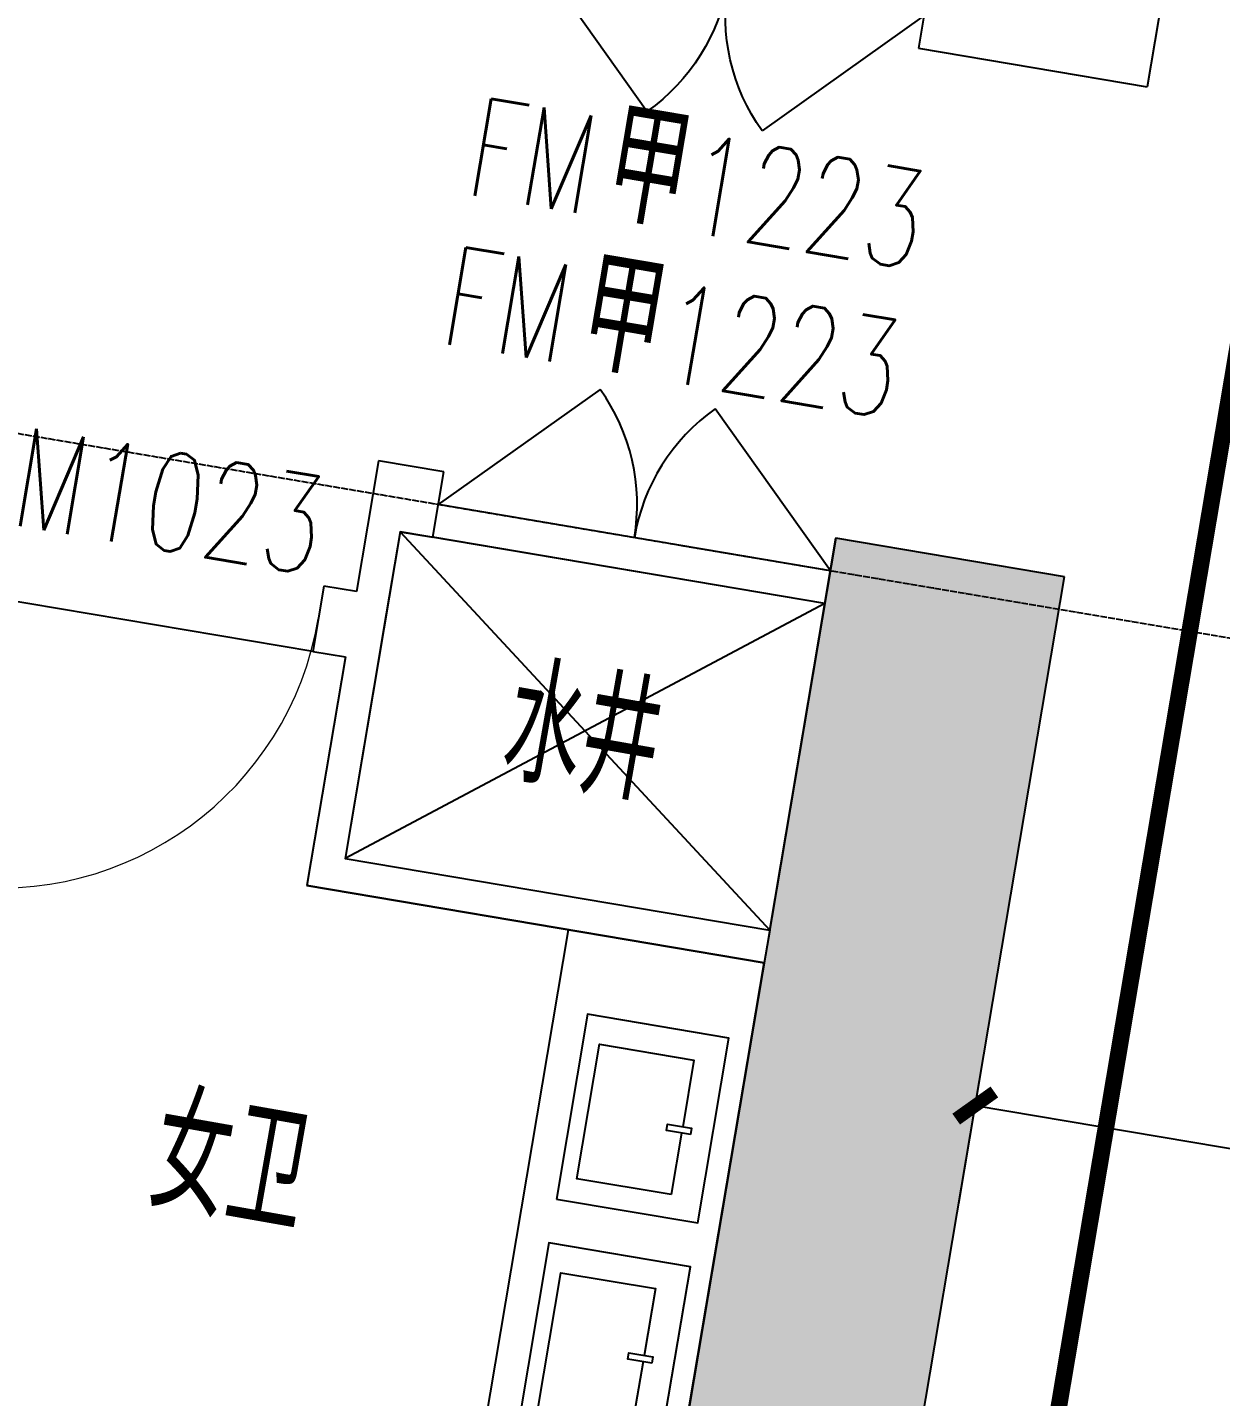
# Model space of a CAD drawing. Extents: x 12199666 to 24617114, y 1197707 to 2548648.
# Drawn here: x 12315346 to 12318948, y 1268351 to 1272485 of the extents above; entities that cross this region are included whole.
import ezdxf

# ---------------------------------------------------------------- set-up
doc = ezdxf.new("R2010")
doc.units = 0
doc.header["$LTSCALE"] = 10
doc.header["$MEASUREMENT"] = 0
doc.linetypes.add('TX-GRID-T1$0$TX-GRID-T1$0$DOTE', pattern=[2.42, 2, -0.2, 0.02, -0.2])
doc.linetypes.add('TX-PLAN-T1-DI$0$X-01-10-01$0$DASHED', pattern=[0.75, 0.5, -0.25])
for name, color, linetype in [('TX-CORE-T1-F10$0$0S-WALL-HATCH', 8, 'Continuous'), ('TX-CORE-T1-F10$0$0S-WALL-LINE', 3, 'Continuous'), ('TX-CORE-T1-F10$0$A-FIXT', 55, 'Continuous'), ('TX-CORE-T1-F10$0$A-SHFT', 161, 'Continuous'), ('TX-CORE-T1-F10$0$A-TEXT', 4, 'Continuous'), ('TX-CORE-T1-F10$0$WALL', 9, 'Continuous'), ('TX-CORE-T1-F10$0$WINDOW', 4, 'Continuous'), ('TX-CORE-T1-F10$0$WINDOW_TEXT', 7, 'Continuous'), ('TX-CORE-T1-F11$0$0S-WALL-HATCH', 8, 'Continuous'), ('TX-CORE-T1-F11$0$0S-WALL-LINE', 3, 'Continuous'), ('TX-CORE-T1-F11$0$A-FIXT', 55, 'Continuous'), ('TX-CORE-T1-F11$0$A-SHFT', 161, 'Continuous'), ('TX-CORE-T1-F11$0$A-TEXT', 4, 'Continuous'), ('TX-CORE-T1-F11$0$WALL', 9, 'Continuous'), ('TX-CORE-T1-F11$0$WINDOW', 4, 'Continuous'), ('TX-CORE-T1-F11$0$WINDOW_TEXT', 7, 'Continuous'), ('TX-GRID-T1$0$TX-GRID-T1$0$DOTE', 1, 'Continuous'), ('TX-PLAN-T1-DI$0$X-01-10-01$0$A-SYMB-BUBB', 3, 'TX-PLAN-T1-DI$0$X-01-10-01$0$DASHED'), ('TX-PLAN-T1-F11$0$A-DIMS-100', 1, 'Continuous'), ('TX-PLAN-T1-F11$0$A-FIRE', 1, 'Continuous')]:
    doc.layers.add(name, color=color, linetype=linetype)
doc.styles.add('TX-CORE-T1-F10$0$_TCH_WINDOW', font='SIMPLEX', dxfattribs={"height": 3.5, "bigfont": 'GBCBIG'})
doc.styles.add('TX-CORE-T1-F10$0$T2X-CORE-1F$0$XD2008', font='xd-hzs.shx', dxfattribs={"width": 0.7, "bigfont": 'xd-hztxt.shx'})
doc.styles.add('TX-CORE-T1-F11$0$_TCH_WINDOW', font='SIMPLEX', dxfattribs={"height": 3.5, "bigfont": 'GBCBIG'})
doc.styles.add('TX-CORE-T1-F11$0$T2X-CORE-1F$0$XD2008', font='xd-hzs.shx', dxfattribs={"width": 0.7, "bigfont": 'xd-hztxt.shx'})
doc.styles.add('TX-PLAN-T1-F11$0$XD2008', font='xd-hzs.shx', dxfattribs={"width": 0.7, "bigfont": 'xd-hztxt.shx'})
doc.dimstyles.new('TX-PLAN-T1-F11$0$XD100$0', dxfattribs={"dimscale": 100, "dimtxt": 3.5, "dimasz": 1, "dimexe": 1, "dimexo": 2, "dimgap": 0.5, "dimtad": 1, "dimdec": 0, "dimdsep": 46, "dimtxsty": 'TX-PLAN-T1-F11$0$XD2008', "dimblk1": 'TX-PLAN-T1-F11$0$_ArchTick', "dimblk2": 'TX-PLAN-T1-F11$0$_ArchTick', "dimsah": 1, "dimcen": 2.5, "dimclrt": 4, "dimaunit": 1, "dimadec": 0, "dimazin": 0, "dimtfac": 1, "dimtdec": 0, "dimtix": 1, "dimtmove": 2, "dimatfit": 3, "dimfxl": 0, "dimtolj": 1, "dimtzin": 0, "dimarcsym": 0})

# ---------------------------------------------------------------- blocks, each defined once
blk = doc.blocks.new('TX-GRID-T1')
at = {"layer": 'TX-GRID-T1$0$TX-GRID-T1$0$DOTE', "linetype": 'TX-GRID-T1$0$TX-GRID-T1$0$DOTE'}
blk.add_line((12331180.3, 1268581.9), (12289272.5, 1275652.3), dxfattribs=at)
blk = doc.blocks.new('TX-CORE-T1-F10$0$$plan$00003701')
at = {"color": 0, "linetype": 'ByBlock', "lineweight": -2, "flags": 128}
for points in [[(-283, -432.9), (-283, 0), (283.1, 0), (283.1, -432.9), (-283, -432.9)], [(-23.3, -66.1), (-23.3, -139.5), (-4.1, -139.5), (-4.1, -66.1), (-23.3, -66.1)], [(-23.3, -93.2), (-211.9, -93.2)], [(-211.9, -93.2), (-211.9, -382.1), (200.2, -382.1), (200.2, -93.2), (-4.1, -93.2)]]:
    blk.add_lwpolyline(points, dxfattribs=at)
blk = doc.blocks.new('TX-CORE-T1-F10$0$$DorLib2D$00000116')
at = {"color": 0}
for p, q in [((-0.5, 0), (-0.1464, 0.3536)), ((0.5, 0), (0.1464, 0.3536))]:
    blk.add_line(p, q, dxfattribs=at)
for centre, start, end in [((-0.5, 0), 0, 45), ((0.5, 0), 135, 180)]:
    blk.add_arc(centre, 0.5, start, end, dxfattribs=at)
blk = doc.blocks.new('TX-CORE-T1-F10$0$$DorLib2D$00000001')
for p, q in [((0.45, 0.975), (0.5, 0.975)), ((0.45, 0), (0.45, 0.975)), ((0.5, 0), (0.5, 0.975)), ((0.5, 0), (0.45, 0))]:
    blk.add_line(p, q)
at = {"lineweight": 13}
blk.add_arc((0.475, 0), 0.975, 91.4693, 180, dxfattribs=at)
blk = doc.blocks.new('TX-CORE-T1-F10')
at = {"layer": 'TX-CORE-T1-F10$0$0S-WALL-HATCH'}
h = blk.add_hatch(color=256, dxfattribs=at)
h.dxf.hatch_style = 1
h.paths.add_polyline_path([(12318476.6, 1270826.6), (12317786.4, 1270943), (12316971.2, 1266111.3), (12314111.6, 1266593.8), (12314045, 1266199.4), (12316904.6, 1265716.9), (12316422.2, 1262857.3), (12317112.4, 1262740.9)])
blk.add_line((12317570.1, 1269661.2), (12316189.6, 1269894.1))
at = {"layer": 'TX-CORE-T1-F10$0$0S-WALL-LINE'}
blk.add_lwpolyline([(12318476.6, 1270826.6), (12317786.4, 1270943), (12316971.2, 1266111.3), (12314111.6, 1266593.8), (12314045, 1266199.4), (12316904.6, 1265716.9), (12316422.2, 1262857.3), (12317112.4, 1262740.9), (12318476.6, 1270826.6)], dxfattribs=at)
at = {"layer": 'TX-CORE-T1-F10$0$A-FIXT'}
blk.add_lwpolyline([(12317570.1, 1269661.2), (12316978.4, 1269761), (12316679, 1267986.1), (12317270.6, 1267886.2)], close=True, dxfattribs=at)
at = {"layer": 'TX-CORE-T1-F10$0$A-SHFT'}
for p, q in [((12316471.2, 1270962.1), (12317586.7, 1269759.8)), ((12317753.1, 1270745.8), (12316304.8, 1269976))]:
    blk.add_line(p, q, dxfattribs=at)
blk.add_lwpolyline([(12317753.1, 1270745.8), (12316471.2, 1270962.1), (12316304.8, 1269976), (12317586.7, 1269759.8)], close=True, dxfattribs=at)
at = {"layer": 'TX-CORE-T1-F10$0$A-TEXT'}
blk.add_line((12316207.4, 1270601), (12315221.4, 1270767.3), dxfattribs=at)
at = {"layer": 'TX-CORE-T1-F10$0$WALL'}
for p, q in [((12318917.5, 1273439.7), (12318726.1, 1272305.7)), ((12318069.2, 1272619.4), (12318035.9, 1272422.1)), ((12318035.9, 1272422.1), (12318726.1, 1272305.7)), ((12316405.9, 1271176), (12316339.3, 1270781.5)), ((12316603.1, 1271142.7), (12316405.9, 1271176)), ((12316569.8, 1270945.5), (12316603.1, 1271142.7)), ((12316471.2, 1270962.1), (12316421.3, 1270666.3)), ((12316471.2, 1270962.1), (12316569.8, 1270945.5)), ((12317753.1, 1270745.8), (12317786.4, 1270943)), ((12316240.7, 1270798.2), (12316207.4, 1270601)), ((12316339.3, 1270781.5), (12316240.7, 1270798.2)), ((12316421.3, 1270666.3), (12316304.8, 1269976)), ((12316306, 1270584.3), (12316189.6, 1269894.1)), ((12316207.4, 1270601), (12316306, 1270584.3)), ((12316304.8, 1269976), (12317586.7, 1269759.8)), ((12316189.6, 1269894.1), (12317570.1, 1269661.2)), ((12317586.7, 1269759.8), (12317570.1, 1269661.2))]:
    blk.add_line(p, q, dxfattribs=at)
at = {"layer": 'TX-CORE-T1-F10$0$WINDOW'}
for p, q in [((12317769.7, 1270844.4), (12316586.4, 1271044.1)), ((12317753.1, 1270745.8), (12316569.8, 1270945.5))]:
    blk.add_line(p, q, dxfattribs=at)
at = {"layer": 'TX-CORE-T1-F10$0$A-FIXT', "extrusion": (8.20525e-30, -3.42124e-28, -1), "zscale": -1, "rotation": 99.57643423629217}
for p in [(-12317416.6, 1269154.6), (-12317300.1, 1268464.4)]:
    blk.add_blockref('TX-CORE-T1-F10$0$$plan$00003701', p, dxfattribs=at)
at = {"layer": 'TX-CORE-T1-F10$0$WINDOW', "xscale": 1200, "zscale": 200}
for p, yscale, rotation in [((12317460.9, 1272620.6), -1200, 350.4236160352833), ((12317178.1, 1270944.3), 1200, 350.4236160352748)]:
    blk.add_blockref('TX-CORE-T1-F10$0$$DorLib2D$00000116', p, dxfattribs=dict(at, yscale=yscale, rotation=rotation))
at = {"layer": 'TX-CORE-T1-F10$0$WINDOW'}
ref = blk.add_blockref('TX-CORE-T1-F10$0$$DorLib2D$00000001', (12315731, 1270782.7), dxfattribs=dict(at, xscale=-1000, yscale=-1000, zscale=200, rotation=350.4236160352879))
ref.add_attrib('A', 'M1023', (12315288.6, 1270985.4), dxfattribs={"layer": 'TX-CORE-T1-F10$0$WINDOW_TEXT', "height": 297.5, "rotation": 350.4236, "style": 'TX-CORE-T1-F10$0$_TCH_WINDOW', "width": 0.705882})
at = {"layer": 'TX-CORE-T1-F10$0$A-TEXT', "style": 'TX-CORE-T1-F10$0$T2X-CORE-1F$0$XD2008', "width": 0.7}
for s, p in [('水井 ', (12316765.2, 1270221.9)), ('女卫', (12315700.1, 1268926.4))]:
    blk.add_text(s, height=350, rotation=350, dxfattribs=at).set_placement(p)
at = {"layer": 'TX-CORE-T1-F10$0$WINDOW_TEXT', "style": 'TX-CORE-T1-F10$0$_TCH_WINDOW', "width": 0.705882}
for s, p in [('FM', (12316660.7, 1271982.3)), ('1223', (12317317.2, 1271871.5)), ('FM', (12316584.9, 1271532.9)), ('1223', (12317241.3, 1271422.1))]:
    blk.add_text(s, height=297.5, rotation=350.4236, dxfattribs=at).set_placement(p)
at = {"layer": 'TX-CORE-T1-F10$0$WINDOW_TEXT', "style": 'TX-CORE-T1-F10$0$_TCH_WINDOW'}
for p in [(12317074.8, 1271912.4), (12316999, 1271463)]:
    blk.add_text('甲', height=337.6, rotation=350.4236, dxfattribs=at).set_placement(p)
blk = doc.blocks.new('TX-PLAN-T1-DI')
at = {"layer": 'TX-PLAN-T1-DI$0$X-01-10-01$0$A-SYMB-BUBB', "const_width": 50, "elevation": 0}
blk.add_lwpolyline([(12303123.9, 1280211.5), (12319492.6, 1277449.9, -0.414214), (12319902.5, 1276873.7), (12316325.7, 1255673.3, -0.414214), (12315749.5, 1255263.4), (12299380.8, 1258025, -0.414214), (12298970.9, 1258601.2), (12302547.7, 1279801.6, -0.414214)], format="xyb", close=True, dxfattribs=at)
blk = doc.blocks.new('TX-PLAN-T1-F11$0$_ArchTick')
at = {"color": 0, "linetype": 'ByBlock', "const_width": 0.4}
blk.add_lwpolyline([(-0.5, -0.5), (0.5, 0.5)], dxfattribs=at)
blk = doc.blocks.new('*D203')
at = {"layer": 'TX-PLAN-T1-F11$0$A-DIMS-100', "color": 0, "lineweight": -2, "transparency": 16777216}
for p, q in [((12318157.3, 1268934.3), (12318223.9, 1269328.7)), ((12318207.2, 1269230.1), (12320080.8, 1268914)), ((12320030.9, 1268618.2), (12320097.4, 1269012.6))]:
    blk.add_line(p, q, dxfattribs=at)
at = {"layer": 'TX-PLAN-T1-F11$0$A-DIMS-100', "color": 0, "lineweight": -2, "transparency": 16777216, "xscale": 100, "yscale": 100, "zscale": 100}
for p, rotation in [((12318207.2, 1269230.1), 170.4235827637612), ((12320080.8, 1268914), 350.4235827637612)]:
    blk.add_blockref('TX-PLAN-T1-F11$0$_ArchTick', p, dxfattribs=dict(at, rotation=rotation))
at = {"layer": 'TX-PLAN-T1-F11$0$A-DIMS-100', "color": 4, "transparency": 16777216, "insert": (12319337.7, 1269318.2), "char_height": 350, "attachment_point": 5, "rotation": 350.4236, "style": 'TX-PLAN-T1-F11$0$XD2008'}
blk.add_mtext('\\A1;1900', dxfattribs=at)
blk = doc.blocks.new('TX-CORE-T1-F11$0$$plan$00003701')
at = {"color": 0, "linetype": 'ByBlock', "lineweight": -2, "flags": 128}
for points in [[(-283, -432.9), (-283, 0), (283.1, 0), (283.1, -432.9), (-283, -432.9)], [(-23.3, -66.1), (-23.3, -139.5), (-4.1, -139.5), (-4.1, -66.1), (-23.3, -66.1)], [(-23.3, -93.2), (-211.9, -93.2)], [(-211.9, -93.2), (-211.9, -382.1), (200.2, -382.1), (200.2, -93.2), (-4.1, -93.2)]]:
    blk.add_lwpolyline(points, dxfattribs=at)
blk = doc.blocks.new('TX-CORE-T1-F11$0$$DorLib2D$00000116')
at = {"color": 0}
for p, q in [((-0.5, 0), (-0.1464, 0.3536)), ((0.5, 0), (0.1464, 0.3536))]:
    blk.add_line(p, q, dxfattribs=at)
for centre, start, end in [((-0.5, 0), 0, 45), ((0.5, 0), 135, 180)]:
    blk.add_arc(centre, 0.5, start, end, dxfattribs=at)
blk = doc.blocks.new('TX-CORE-T1-F11$0$$DorLib2D$00000001')
for p, q in [((0.45, 0.975), (0.5, 0.975)), ((0.45, 0), (0.45, 0.975)), ((0.5, 0), (0.5, 0.975)), ((0.5, 0), (0.45, 0))]:
    blk.add_line(p, q)
at = {"lineweight": 13}
blk.add_arc((0.475, 0), 0.975, 91.4693, 180, dxfattribs=at)
blk = doc.blocks.new('TX-CORE-T1-F11')
at = {"layer": 'TX-CORE-T1-F11$0$0S-WALL-HATCH'}
h = blk.add_hatch(color=256, dxfattribs=at)
h.dxf.hatch_style = 1
h.paths.add_polyline_path([(12318476.6, 1270826.6), (12317786.4, 1270943), (12316971.2, 1266111.3), (12314111.6, 1266593.8), (12314045, 1266199.4), (12316904.6, 1265716.9), (12316422.2, 1262857.3), (12317112.4, 1262740.9)])
blk.add_line((12317570.1, 1269661.2), (12316189.6, 1269894.1))
at = {"layer": 'TX-CORE-T1-F11$0$0S-WALL-LINE'}
blk.add_lwpolyline([(12318476.6, 1270826.6), (12317786.4, 1270943), (12316971.2, 1266111.3), (12314111.6, 1266593.8), (12314045, 1266199.4), (12316904.6, 1265716.9), (12316422.2, 1262857.3), (12317112.4, 1262740.9), (12318476.6, 1270826.6)], dxfattribs=at)
at = {"layer": 'TX-CORE-T1-F11$0$A-FIXT'}
blk.add_lwpolyline([(12317570.1, 1269661.2), (12316978.4, 1269761), (12316679, 1267986.1), (12317270.6, 1267886.2)], close=True, dxfattribs=at)
at = {"layer": 'TX-CORE-T1-F11$0$A-SHFT'}
for p, q in [((12316471.2, 1270962.1), (12317586.7, 1269759.8)), ((12317753.1, 1270745.8), (12316304.8, 1269976))]:
    blk.add_line(p, q, dxfattribs=at)
blk.add_lwpolyline([(12317753.1, 1270745.8), (12316471.2, 1270962.1), (12316304.8, 1269976), (12317586.7, 1269759.8)], close=True, dxfattribs=at)
at = {"layer": 'TX-CORE-T1-F11$0$A-TEXT'}
blk.add_line((12316207.4, 1270601), (12315221.4, 1270767.3), dxfattribs=at)
at = {"layer": 'TX-CORE-T1-F11$0$WALL'}
for p, q in [((12318917.5, 1273439.7), (12318726.1, 1272305.7)), ((12318069.2, 1272619.4), (12318035.9, 1272422.1)), ((12318035.9, 1272422.1), (12318726.1, 1272305.7)), ((12316405.9, 1271176), (12316339.3, 1270781.5)), ((12316603.1, 1271142.7), (12316405.9, 1271176)), ((12316569.8, 1270945.5), (12316603.1, 1271142.7)), ((12316471.2, 1270962.1), (12316421.3, 1270666.3)), ((12316471.2, 1270962.1), (12316569.8, 1270945.5)), ((12317753.1, 1270745.8), (12317786.4, 1270943)), ((12316240.7, 1270798.2), (12316207.4, 1270601)), ((12316339.3, 1270781.5), (12316240.7, 1270798.2)), ((12316421.3, 1270666.3), (12316304.8, 1269976)), ((12316306, 1270584.3), (12316189.6, 1269894.1)), ((12316207.4, 1270601), (12316306, 1270584.3)), ((12316304.8, 1269976), (12317586.7, 1269759.8)), ((12316189.6, 1269894.1), (12317570.1, 1269661.2)), ((12317586.7, 1269759.8), (12317570.1, 1269661.2))]:
    blk.add_line(p, q, dxfattribs=at)
at = {"layer": 'TX-CORE-T1-F11$0$WINDOW'}
for p, q in [((12317769.7, 1270844.4), (12316586.4, 1271044.1)), ((12317753.1, 1270745.8), (12316569.8, 1270945.5))]:
    blk.add_line(p, q, dxfattribs=at)
at = {"layer": 'TX-CORE-T1-F11$0$A-FIXT', "extrusion": (8.20525e-30, -3.42124e-28, -1), "zscale": -1, "rotation": 99.57643423629217}
for p in [(-12317416.6, 1269154.6), (-12317300.1, 1268464.4)]:
    blk.add_blockref('TX-CORE-T1-F11$0$$plan$00003701', p, dxfattribs=at)
at = {"layer": 'TX-CORE-T1-F11$0$WINDOW', "xscale": 1200, "zscale": 200}
for p, yscale, rotation in [((12317460.9, 1272620.6), -1200, 350.4236160352833), ((12317178.1, 1270944.3), 1200, 350.4236160352748)]:
    blk.add_blockref('TX-CORE-T1-F11$0$$DorLib2D$00000116', p, dxfattribs=dict(at, yscale=yscale, rotation=rotation))
at = {"layer": 'TX-CORE-T1-F11$0$WINDOW'}
ref = blk.add_blockref('TX-CORE-T1-F11$0$$DorLib2D$00000001', (12315731, 1270782.7), dxfattribs=dict(at, xscale=-1000, yscale=-1000, zscale=200, rotation=350.4236160352879))
ref.add_attrib('A', 'M1023', (12315288.6, 1270985.4), dxfattribs={"layer": 'TX-CORE-T1-F11$0$WINDOW_TEXT', "height": 297.5, "rotation": 350.4236, "style": 'TX-CORE-T1-F11$0$_TCH_WINDOW', "width": 0.705882})
at = {"layer": 'TX-CORE-T1-F11$0$A-TEXT', "style": 'TX-CORE-T1-F11$0$T2X-CORE-1F$0$XD2008', "width": 0.7}
for s, p in [('水井 ', (12316765.2, 1270221.9)), ('女卫', (12315700.1, 1268926.4))]:
    blk.add_text(s, height=350, rotation=350, dxfattribs=at).set_placement(p)
at = {"layer": 'TX-CORE-T1-F11$0$WINDOW_TEXT', "style": 'TX-CORE-T1-F11$0$_TCH_WINDOW', "width": 0.705882}
for s, p in [('FM', (12316660.7, 1271982.3)), ('1223', (12317317.2, 1271871.5)), ('FM', (12316584.9, 1271532.9)), ('1223', (12317241.3, 1271422.1))]:
    blk.add_text(s, height=297.5, rotation=350.4236, dxfattribs=at).set_placement(p)
at = {"layer": 'TX-CORE-T1-F11$0$WINDOW_TEXT', "style": 'TX-CORE-T1-F11$0$_TCH_WINDOW'}
for p in [(12317074.8, 1271912.4), (12316999, 1271463)]:
    blk.add_text('甲', height=337.6, rotation=350.4236, dxfattribs=at).set_placement(p)
blk = doc.blocks.new('TX-PLAN-T1-F11')
blk.add_blockref('TX-CORE-T1-F11', (0, 0))
at = {"layer": 'TX-PLAN-T1-F11$0$A-FIRE'}
blk.add_blockref('TX-PLAN-T1-DI', (0, 0.1), dxfattribs=at)
at = {"layer": 'TX-PLAN-T1-F11$0$A-DIMS-100'}
dim = blk.add_linear_dim(base=(12320080.8, 1268914, 0), p1=(12318124.1, 1268737), p2=(12319997.6, 1268421), angle=350.4236, dimstyle='TX-PLAN-T1-F11$0$XD100$0', dxfattribs=at)
dim.commit()
dim.dimension.update_dxf_attribs({"geometry": '*D203', "text_midpoint": (12319337.7, 1269318.2, 0), "dimtype": 129})

msp = doc.modelspace()

# ---------------------------------------------------------------- block references
for name in ['TX-PLAN-T1-F11', 'TX-CORE-T1-F10', 'TX-GRID-T1']:
    msp.add_blockref(name, (0, 0))

doc.saveas('drawing.dxf')
